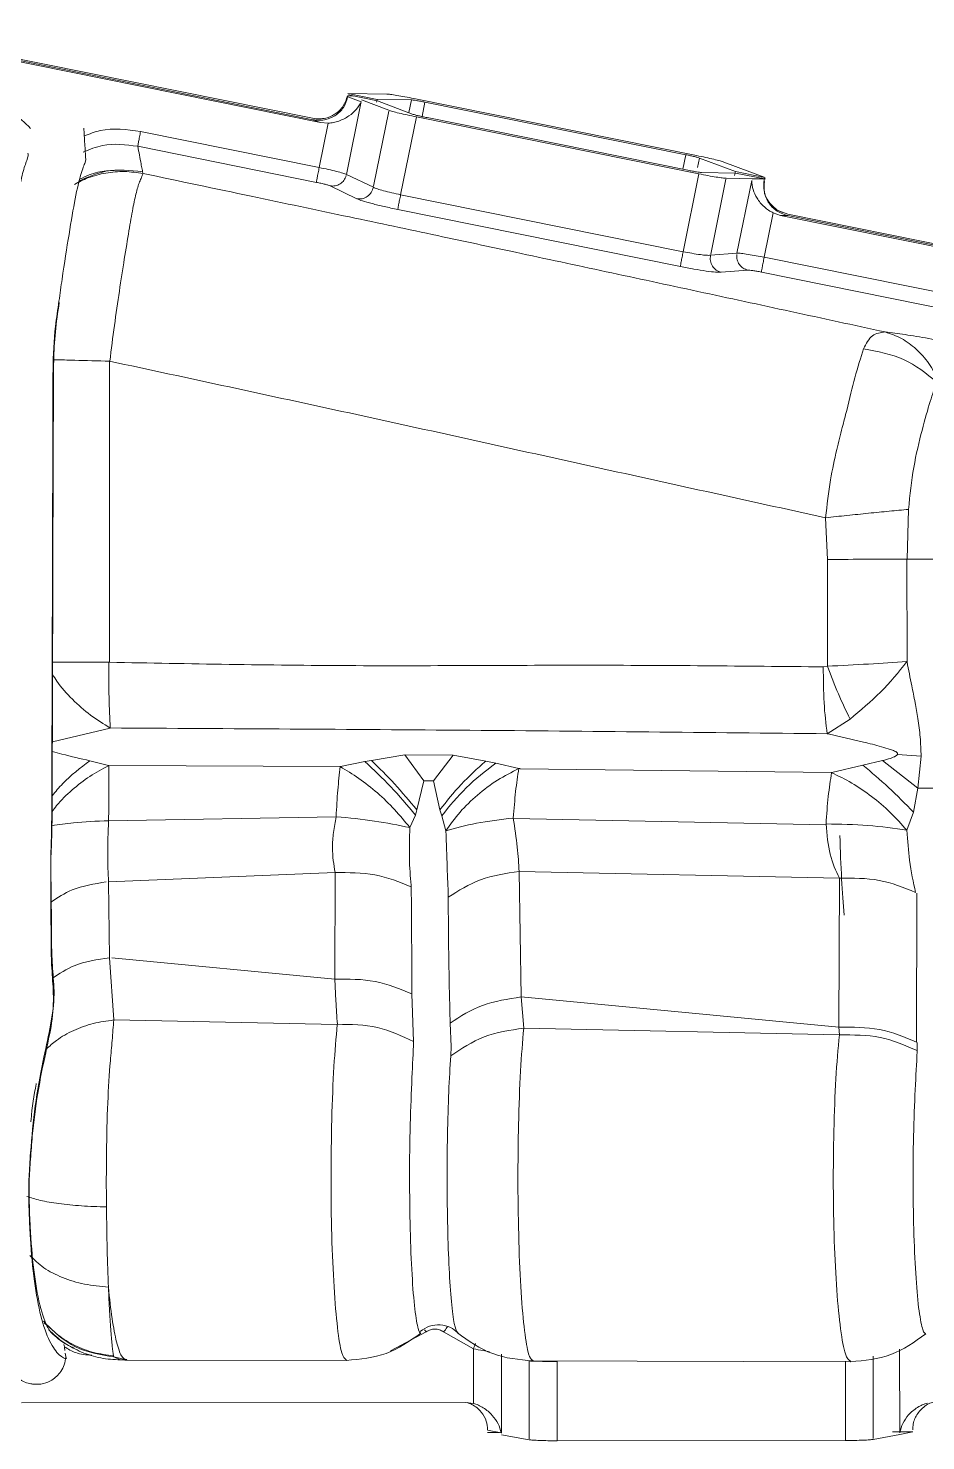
# Model space of a CAD drawing. Header units: millimetres. Extents: x -16985 to -606, y 2122 to 9380.
# Drawn here: x -8208.1 to -8145.9, y 5920 to 6018 of the extents above; entities that cross this region are included whole.
import ezdxf

# ---------------------------------------------------------------- set-up
doc = ezdxf.new("R2010")
doc.units = ezdxf.units.MM
doc.linetypes.add('K5LT32768', pattern=[0])
doc.linetypes.add('K5LT_THIN', pattern=[0])

msp = doc.modelspace()

# ---------------------------------------------------------------- linework, layer by layer
at = {"color": 7, "linetype": 'K5LT_THIN', "lineweight": 18}
for p, q in [((-8188.418, 6011.794), (-8219.383, 6018.04)), ((-8188.405, 6011.696), (-8219.307, 6017.929)), ((-8219.213, 6017.815), (-8187.867, 6011.493)), ((-8185.03, 6012.951), (-8186.053, 6007.901)), ((-8183.928, 6013.106), (-8185.975, 6013.519)), ((-8185.044, 6012.923), (-8185.973, 6013.275)), ((-8183.263, 6013.473), (-8185.957, 6013.515)), ((-8183.915, 6013.008), (-8185.944, 6013.418)), ((-8185.007, 6013.063), (-8183.115, 6012.346)), ((-8183.966, 6012.917), (-8183.928, 6013.106)), ((-8183.915, 6013.008), (-8181.424, 6012.065)), ((-8181.556, 6013.068), (-8183.894, 6013.105)), ((-8161.776, 6009.209), (-8181.379, 6013.163)), ((-8162.515, 6009.263), (-8180.614, 6012.914)), ((-8184.178, 6007.094), (-8183.126, 6012.29)), ((-8181.212, 6011.891), (-8182.305, 6006.492)), ((-8181.212, 6011.891), (-8161.609, 6007.937)), ((-8162.374, 6008.187), (-8180.472, 6011.838)), ((-8204.253, 6010.736), (-8204.274, 6011.101)), ((-8200.347, 6010.874), (-8187.952, 6008.374)), ((-8187.867, 6011.493), (-8188.405, 6011.696)), ((-8187.952, 6008.374), (-8187.328, 6011.453)), ((-8187.867, 6011.493), (-8187.328, 6011.454)), ((-8188.144, 6007.348), (-8200.539, 6009.848)), ((-8161.564, 6009.036), (-8159.073, 6008.092)), ((-8200.207, 6008.061), (-8200.209, 6008.078)), ((-8200.169, 6007.963), (-8200.207, 6008.061)), ((-8184.197, 6007.004), (-8186.053, 6007.901)), ((-8162.702, 6002.538), (-8161.609, 6007.937)), ((-8159.094, 6007.995), (-8161.432, 6008.032)), ((-8157.076, 6007.696), (-8159.873, 6008.755)), ((-8159.073, 6008.092), (-8159.128, 6007.82)), ((-8157.061, 6007.687), (-8159.073, 6008.092)), ((-8157.03, 6007.585), (-8159.06, 6007.995)), ((-8185.34, 6006.204), (-8187.196, 6007.102)), ((-8159.736, 6007.572), (-8160.788, 6002.376)), ((-8159.725, 6007.628), (-8157.923, 6007.599)), ((-8157.945, 6007.487), (-8158.968, 6002.437)), ((-8157.915, 6007.598), (-8156.989, 6007.583)), ((-8157.044, 6007.683), (-8157.077, 6007.512)), ((-8182.305, 6006.492), (-8162.702, 6002.538)), ((-8162.894, 6001.512), (-8182.497, 6005.466)), ((-8157.08, 6002.147), (-8156.457, 6005.226)), ((-8155.945, 6005.054), (-8156.456, 6005.226)), ((-8155.445, 6005.143), (-8155.983, 6005.347)), ((-8155.945, 6005.054), (-8111.652, 5996.119)), ((-8155.945, 6005.054), (-8155.432, 6005.046)), ((-8111.678, 5996.315), (-8155.445, 6005.143)), ((-8111.665, 5996.217), (-8155.432, 6005.045)), ((-8160.806, 6002.286), (-8158.968, 6002.437)), ((-8157.08, 6002.147), (-8112.323, 5993.119)), ((-8158.218, 6001.256), (-8160.057, 6001.105)), ((-8112.515, 5992.093), (-8157.272, 6001.121)), ((-8202.509, 5974.046), (-8202.509, 5994.945)), ((-8147.071, 5984.658), (-8147.171, 5981.195)), ((-8152.82, 5984.074), (-8152.69, 5981.189)), ((-8152.689, 5981.189), (-8152.692, 5973.775)), ((-8147.172, 5981.195), (-8147.171, 5974.089)), ((-8152.692, 5973.775), (-8152.978, 5973.729)), ((-8151.122, 5970.109), (-8152.709, 5969.088)), ((-8152.709, 5969.088), (-8152.551, 5969.053)), ((-8182.016, 5967.629), (-8184.331, 5967.24)), ((-8182.016, 5967.629), (-8178.667, 5967.609)), ((-8180.694, 5965.812), (-8182.016, 5967.629)), ((-8178.667, 5967.609), (-8180.012, 5965.812)), ((-8176.4, 5967.194), (-8178.666, 5967.61)), ((-8146.192, 5967.534), (-8147.838, 5967.656)), ((-8202.561, 5966.889), (-8203.866, 5967.218)), ((-8202.552, 5966.889), (-8186.476, 5966.811)), ((-8186.476, 5966.811), (-8184.785, 5967.156)), ((-8184.331, 5967.239), (-8184.785, 5967.156)), ((-8176.401, 5967.193), (-8175.708, 5967.05)), ((-8175.708, 5967.05), (-8174.102, 5966.677)), ((-8174.102, 5966.677), (-8174.005, 5966.676)), ((-8174.008, 5966.655), (-8152.4, 5966.39)), ((-8152.392, 5966.39), (-8150.232, 5966.908)), ((-8150.231, 5966.908), (-8148.87, 5967.225)), ((-8148.87, 5967.225), (-8146.414, 5965.309)), ((-8146.192, 5967.534), (-8146.415, 5965.309)), ((-8180.694, 5965.813), (-8181.179, 5963.809)), ((-8180.012, 5965.813), (-8180.694, 5965.812)), ((-8179.572, 5963.809), (-8180.012, 5965.812)), ((-8146.712, 5963.642), (-8146.415, 5965.309)), ((-8145.182, 5965.309), (-8146.415, 5965.309)), ((-8181.278, 5963.449), (-8181.177, 5963.807)), ((-8179.574, 5963.808), (-8179.447, 5963.396)), ((-8186.777, 5963.332), (-8202.565, 5963.052)), ((-8181.66, 5962.577), (-8181.278, 5963.449)), ((-8179.447, 5963.396), (-8179.166, 5962.349)), ((-8152.784, 5962.776), (-8174.478, 5963.2)), ((-8147.174, 5962.389), (-8146.712, 5963.643)), ((-8186.848, 5959.451), (-8202.57, 5958.821)), ((-8202.569, 5958.821), (-8202.495, 5953.546)), ((-8186.848, 5959.451), (-8186.869, 5952.058)), ((-8173.937, 5950.826), (-8174.086, 5959.535)), ((-8151.862, 5959.064), (-8174.086, 5959.535)), ((-8151.862, 5959.064), (-8151.892, 5948.725)), ((-8181.576, 5958.579), (-8181.569, 5958.469)), ((-8178.997, 5957.745), (-8178.998, 5957.852)), ((-8146.488, 5958.031), (-8146.518, 5947.693)), ((-8202.495, 5953.546), (-8202.208, 5949.241)), ((-8186.869, 5952.058), (-8202.344, 5953.532)), ((-8186.869, 5952.057), (-8186.789, 5950.568)), ((-8181.405, 5947.738), (-8181.518, 5951.039)), ((-8173.766, 5948.66), (-8173.937, 5950.826)), ((-8151.892, 5948.725), (-8173.937, 5950.826)), ((-8186.696, 5948.919), (-8202.206, 5949.241)), ((-8178.869, 5949.019), (-8178.799, 5947.392)), ((-8151.864, 5948.196), (-8173.766, 5948.66)), ((-8151.892, 5948.725), (-8151.864, 5948.196)), ((-8178.799, 5947.392), (-8178.823, 5946.742)), ((-8146.469, 5947.526), (-8146.47, 5947.67)), ((-8146.464, 5947.103), (-8146.469, 5947.526)), ((-8206.722, 5927.722), (-8206.577, 5927.598)), ((-8177.256, 5926.418), (-8179.318, 5927.584)), ((-8205.539, 5925.873), (-8205.589, 5926.102)), ((-8205.536, 5925.864), (-8205.537, 5925.867)), ((-8201.753, 5925.641), (-8202.21, 5925.851)), ((-8201.795, 5925.639), (-8201.405, 5925.636)), ((-8201.738, 5925.64), (-8201.297, 5925.64)), ((-8201.431, 5925.636), (-8186.083, 5925.602)), ((-8201.404, 5925.664), (-8201.296, 5925.639)), ((-8201.332, 5925.666), (-8201.296, 5925.639)), ((-8186.082, 5925.645), (-8186.058, 5925.606)), ((-8177.256, 5926.418), (-8177.254, 5922.623)), ((-8175.311, 5920.561), (-8175.314, 5926.041)), ((-8173.381, 5920.162), (-8173.384, 5925.574)), ((-8173.297, 5925.572), (-8151.099, 5925.515)), ((-8173.119, 5925.575), (-8173.142, 5925.612)), ((-8171.443, 5925.542), (-8171.439, 5920.034)), ((-8151.44, 5920.052), (-8151.443, 5925.56)), ((-8151.098, 5925.558), (-8151.07, 5925.518)), ((-8149.521, 5925.905), (-8149.518, 5920.183)), ((-8208.607, 5922.663), (-8177.79, 5922.691)), ((-8177.79, 5922.69), (-8177.256, 5922.624)), ((-8176.267, 5920.762), (-8175.319, 5920.594)), ((-8176.267, 5920.617), (-8175.453, 5920.617)), ((-8148.182, 5920.642), (-8146.767, 5920.643)), ((-8146.767, 5920.643), (-8147.671, 5920.473)), ((-8175.311, 5920.447), (-8173.381, 5920.105)), ((-8171.439, 5920.034), (-8151.44, 5920.052)), ((-8149.518, 5920.126), (-8147.678, 5920.472))]:
    msp.add_line(p, q, dxfattribs=at)
at = {"color": 8, "linetype": 'K5LT32768', "lineweight": 15, "true_color": 0x808080}
for p, q in [((-8185.992, 6013.343), (-8185.539, 6013.336)), ((-8181.735, 6012.183), (-8181.556, 6013.068)), ((-8180.614, 6012.914), (-8180.817, 6011.91)), ((-8204.269, 6010.873), (-8204.249, 6010.553)), ((-8162.719, 6008.257), (-8162.515, 6009.263)), ((-8161.564, 6009.036), (-8161.698, 6008.376)), ((-8202.467, 5969.481), (-8206.467, 5968.527)), ((-8180.524, 5927.583), (-8183.006, 5926.271)), ((-8180.638, 5927.73), (-8180.524, 5927.583)), ((-8202.21, 5925.851), (-8201.404, 5925.664)), ((-8173.126, 5925.586), (-8173.119, 5925.575)), ((-8147.681, 5926.379), (-8147.678, 5920.586))]:
    msp.add_line(p, q, dxfattribs=at)
for points, knots in [([(-8211.919, 6013.209), (-8210.968, 6012.95), (-8209.476, 6012.545), (-8208.381, 6011.481), (-8207.984, 6011.095)], [0, 0, 0, 0, 0.637505, 1, 1, 1, 1]), ([(-8204.25, 6010.564), (-8203.883, 6010.709), (-8202.642, 6011.202), (-8201.295, 6011.01), (-8200.347, 6010.874)], [0, 0, 0, 0, 0.295396, 1, 1, 1, 1]), ([(-8204.323, 6009.451), (-8203.881, 6009.633), (-8202.675, 6010.127), (-8201.367, 6009.956), (-8200.539, 6009.848)], [0, 0, 0, 0, 0.36649, 1, 1, 1, 1]), ([(-8200.169, 6007.963), (-8200.597, 6008.024), (-8201.454, 6008.147), (-8202.754, 6008.025), (-8203.937, 6007.728), (-8204.627, 6007.368), (-8204.932, 6007.208)], [0, 0, 0, 0, 0.263124, 0.527251, 0.790874, 1, 1, 1, 1]), ([(-8206.006, 5999.101), (-8206.095, 5998.523), (-8206.331, 5996.991), (-8206.447, 5994.25), (-8206.42, 5991.031), (-8206.44, 5987.678), (-8206.448, 5984.331), (-8206.47, 5977.639), (-8206.481, 5971.315), (-8206.509, 5965.387), (-8206.5, 5963.203), (-8206.552, 5961.31), (-8206.596, 5959.782), (-8206.543, 5958.531), (-8206.541, 5957.452), (-8206.532, 5956.081), (-8206.533, 5954.524), (-8206.466, 5952.737), (-8206.273, 5950.95), (-8206.532, 5949.013), (-8207.077, 5946.597), (-8207.628, 5943.732), (-8207.917, 5940.961), (-8208.067, 5938.812), (-8208.128, 5937.231), (-8208.072, 5935.656), (-8207.971, 5933.526), (-8207.739, 5931.03), (-8207.286, 5928.565), (-8206.654, 5926.8), (-8205.927, 5925.839), (-8205.433, 5925.689), (-8205.532, 5925.789), (-8205.523, 5925.823), (-8205.532, 5925.851), (-8205.536, 5925.864)], [0, 0, 0, 0, 0.018301, 0.04844, 0.08234, 0.116286, 0.150119, 0.183948, 0.319392, 0.341964, 0.363994, 0.38545, 0.400128, 0.415193, 0.432659, 0.449614, 0.476266, 0.502221, 0.530639, 0.563569, 0.593083, 0.627203, 0.660479, 0.677715, 0.692451, 0.708853, 0.725913, 0.759803, 0.79351, 0.827631, 0.863377, 0.902841, 0.938526, 0.972497, 1, 1, 1, 1]), ([(-8206.321, 5995.04), (-8205.866, 5995.028), (-8204.766, 5994.998), (-8203.326, 5994.961), (-8202.481, 5994.939)], [0, 0, 0, 0, 0.413143, 1, 1, 1, 1]), ([(-8206.451, 5974.057), (-8205.974, 5974.056), (-8204.853, 5974.053), (-8203.383, 5974.049), (-8202.538, 5974.046)], [0, 0, 0, 0, 0.424433, 1, 1, 1, 1]), ([(-8206.453, 5973.216), (-8206.356, 5973.055), (-8205.992, 5972.449), (-8205.094, 5971.464), (-8203.838, 5970.333), (-8202.908, 5969.769), (-8202.444, 5969.487)], [0, 0, 0, 0, 0.108231, 0.405488, 0.702744, 1, 1, 1, 1]), ([(-8206.469, 5967.867), (-8206.248, 5967.804), (-8205.382, 5967.557), (-8204.513, 5967.363), (-8203.866, 5967.218)], [0, 0, 0, 0, 0.254623, 1, 1, 1, 1]), ([(-8202.552, 5966.885), (-8202.996, 5966.647), (-8203.885, 5966.17), (-8205.11, 5965.206), (-8206, 5964.355), (-8206.388, 5963.817), (-8206.492, 5963.672)], [0, 0, 0, 0, 0.295686, 0.593026, 0.890365, 1, 1, 1, 1]), ([(-8206.48, 5964.786), (-8206.243, 5965.074), (-8205.499, 5965.977), (-8204.528, 5966.715), (-8203.866, 5967.218)], [0, 0, 0, 0, 0.318748, 1, 1, 1, 1]), ([(-8202.565, 5963.052), (-8203.413, 5963.019), (-8204.896, 5962.961), (-8206.021, 5962.783), (-8206.503, 5962.707)], [0, 0, 0, 0, 0.571301, 1, 1, 1, 1]), ([(-8202.722, 5958.807), (-8203.55, 5958.675), (-8205.002, 5958.445), (-8206.098, 5957.711), (-8206.568, 5957.396)], [0, 0, 0, 0, 0.570458, 1, 1, 1, 1]), ([(-8202.494, 5953.546), (-8203.35, 5953.421), (-8204.848, 5953.202), (-8205.978, 5952.449), (-8206.463, 5952.127)], [0, 0, 0, 0, 0.571597, 1, 1, 1, 1]), ([(-8202.207, 5949.229), (-8202.688, 5949.163), (-8203.65, 5949.032), (-8204.998, 5948.531), (-8206.105, 5947.926), (-8206.655, 5947.418), (-8206.877, 5947.212)], [0, 0, 0, 0, 0.271545, 0.543159, 0.814785, 1, 1, 1, 1]), ([(-8186.696, 5948.918), (-8186.78, 5947.996), (-8186.95, 5946.149), (-8187.095, 5942.37), (-8187.148, 5938.289), (-8187.099, 5934.217), (-8186.937, 5930.572), (-8186.692, 5927.743), (-8186.405, 5925.917), (-8186.187, 5925.733), (-8186.082, 5925.645)], [0, 0, 0, 0, 0.125835, 0.251761, 0.378068, 0.504376, 0.630688, 0.757003, 0.883318, 1, 1, 1, 1]), ([(-8173.142, 5925.612), (-8173.237, 5925.69), (-8173.435, 5925.854), (-8173.716, 5927.532), (-8173.954, 5930.219), (-8174.116, 5933.783), (-8174.181, 5937.854), (-8174.139, 5941.986), (-8174.003, 5945.82), (-8173.845, 5947.719), (-8173.766, 5948.66)], [0, 0, 0, 0, 0.111608, 0.234759, 0.360282, 0.487922, 0.616701, 0.745598, 0.873907, 1, 1, 1, 1]), ([(-8151.864, 5948.196), (-8151.951, 5947.225), (-8152.124, 5945.3), (-8152.261, 5941.581), (-8152.301, 5937.677), (-8152.236, 5933.82), (-8152.055, 5930.357), (-8151.785, 5927.635), (-8151.463, 5925.834), (-8151.218, 5925.649), (-8151.098, 5925.558)], [0, 0, 0, 0, 0.126749, 0.251263, 0.374468, 0.498796, 0.624429, 0.750195, 0.878307, 1, 1, 1, 1]), ([(-8202.576, 5930.686), (-8202.496, 5929.925), (-8202.334, 5928.403), (-8202.018, 5926.809), (-8201.679, 5925.799), (-8201.444, 5925.709), (-8201.332, 5925.666)], [0, 0, 0, 0, 0.256279, 0.51246, 0.768636, 1, 1, 1, 1]), ([(-8204.441, 5926.18), (-8204.86, 5926.381), (-8205.697, 5926.782), (-8206.381, 5927.409), (-8206.722, 5927.722)], [0, 0, 0, 0, 0.501066, 1, 1, 1, 1]), ([(-8179.318, 5927.584), (-8179.238, 5927.69), (-8179.139, 5927.82), (-8179.059, 5927.919), (-8179.044, 5927.938)], [0, 0, 0, 0, 0.811878, 1, 1, 1, 1]), ([(-8203.724, 5925.962), (-8204.109, 5925.992), (-8204.793, 5926.046), (-8205.378, 5926.399), (-8205.634, 5926.553)], [0, 0, 0, 0, 0.562474, 1, 1, 1, 1]), ([(-8177.107, 5926.782), (-8177.11, 5926.775), (-8177.153, 5926.673), (-8177.206, 5926.541), (-8177.256, 5926.418)], [0, 0, 0, 0, 0.070689, 1, 1, 1, 1]), ([(-8176.13, 5926.203), (-8176.278, 5926.23), (-8176.621, 5926.294), (-8177.026, 5926.373), (-8177.256, 5926.418)], [0, 0, 0, 0, 0.430621, 1, 1, 1, 1])]:
    msp.add_open_spline(points, degree=3, knots=knots, dxfattribs=at)
at = {"color": 7, "linetype": 'K5LT_THIN', "lineweight": 18}
for points, knots in [([(-8185.992, 6013.343), (-8186.069, 6013.102), (-8186.189, 6012.73), (-8186.538, 6012.322), (-8186.935, 6012.006), (-8187.417, 6011.808), (-8187.948, 6011.732), (-8188.255, 6011.772), (-8188.418, 6011.794)], [0, 0, 0, 0, 0.235114, 0.363699, 0.499612, 0.710307, 0.845362, 1, 1, 1, 1]), ([(-8185.98, 6013.245), (-8186.057, 6013.003), (-8186.177, 6012.629), (-8186.528, 6012.221), (-8186.923, 6011.908), (-8187.403, 6011.711), (-8187.934, 6011.634), (-8188.241, 6011.675), (-8188.405, 6011.697)], [0, 0, 0, 0, 0.236762, 0.364939, 0.499636, 0.709469, 0.84473, 1, 1, 1, 1]), ([(-8187.328, 6011.454), (-8187.207, 6011.465), (-8186.955, 6011.489), (-8186.44, 6011.636), (-8185.872, 6011.937), (-8185.352, 6012.383), (-8185.146, 6012.744), (-8185.044, 6012.923)], [0, 0, 0, 0, 0.111248, 0.230858, 0.499954, 0.750996, 1, 1, 1, 1]), ([(-8200.539, 6009.848), (-8200.536, 6009.872), (-8200.53, 6009.921), (-8200.487, 6010.162), (-8200.423, 6010.494), (-8200.372, 6010.748), (-8200.347, 6010.874)], [0, 0, 0, 0, 0.250216, 0.5, 0.749784, 1, 1, 1, 1]), ([(-8204.249, 6010.553), (-8204.247, 6010.514), (-8204.223, 6010.107), (-8204.188, 6009.623), (-8204.164, 6009.034), (-8204.129, 6008.855), (-8204.314, 6008.446), (-8204.549, 6007.753), (-8204.884, 6006.332), (-8205.298, 6003.811), (-8205.707, 6001.29), (-8205.936, 5999.618), (-8206.006, 5999.101)], [0, 0, 0, 0, 0.038238, 0.396492, 0.486162, 0.58146, 0.630186, 0.676753, 0.768819, 0.862566, 0.957502, 1, 1, 1, 1]), ([(-8200.539, 6009.848), (-8200.463, 6009.442), (-8200.364, 6008.916), (-8200.253, 6008.326), (-8200.216, 6008.141), (-8200.204, 6008.077)], [0, 0, 0, 0, 0.688147, 0.89111, 1, 1, 1, 1]), ([(-8208.167, 6009.378), (-8208.155, 6009.332), (-8208.131, 6009.243), (-8208.168, 6009.047), (-8208.486, 6008.223), (-8208.783, 6006.894), (-8209.077, 6005.207), (-8209.372, 6003.329), (-8209.676, 6001.39), (-8210.035, 5998.994), (-8210.404, 5996.1), (-8210.368, 5992.708), (-8210.392, 5989.248), (-8210.402, 5984.296), (-8210.426, 5977.736), (-8210.443, 5971.472), (-8210.46, 5966.885), (-8210.461, 5964.221), (-8210.49, 5961.821), (-8210.568, 5959.908), (-8210.495, 5958.509), (-8210.5, 5957.213), (-8210.487, 5955.406), (-8210.473, 5953.177), (-8210.163, 5950.807), (-8210.784, 5948.078), (-8211.465, 5944.801), (-8211.872, 5941.211), (-8212.12, 5937.73), (-8211.976, 5934.483), (-8211.764, 5931.67), (-8211.424, 5929.393), (-8210.966, 5927.527), (-8210.362, 5925.978), (-8209.593, 5924.859), (-8208.887, 5924.454), (-8208.846, 5924.371), (-8208.341, 5924.045), (-8207.776, 5923.955), (-8207.528, 5923.939), (-8207.01, 5923.999), (-8206.422, 5924.242), (-8205.918, 5924.719), (-8205.613, 5925.308), (-8205.563, 5925.674), (-8205.537, 5925.865)], [0, 0, 0, 0, 0.026187, 0.051009, 0.074581, 0.09683, 0.117641, 0.136973, 0.154786, 0.171004, 0.198796, 0.225671, 0.253792, 0.283319, 0.346592, 0.41399, 0.436339, 0.458565, 0.479152, 0.494621, 0.510006, 0.526255, 0.54255, 0.574773, 0.606765, 0.63861, 0.669622, 0.699373, 0.727548, 0.754433, 0.77948, 0.802316, 0.823006, 0.845792, 0.873383, 0.905521, 0.93706, 0.962306, 0.967726, 0.973018, 0.977086, 0.98289, 0.990496, 0.995019, 1, 1, 1, 1]), ([(-8162.515, 6009.263), (-8162.407, 6009.241), (-8162.193, 6009.197), (-8161.908, 6009.131), (-8161.678, 6009.074), (-8161.602, 6009.049), (-8161.564, 6009.036)], [0, 0, 0, 0, 0.252429, 0.500081, 0.749118, 1, 1, 1, 1]), ([(-8204.65, 6007.426), (-8204.025, 6007.709), (-8202.615, 6008.349), (-8201.069, 6008.175), (-8200.209, 6008.078)], [0, 0, 0, 0, 0.443333, 1, 1, 1, 1]), ([(-8204.568, 6007.566), (-8204.354, 6007.671), (-8203.757, 6007.963), (-8202.916, 6008.151), (-8202.353, 6008.162), (-8202.176, 6008.166)], [0, 0, 0, 0, 0.277699, 0.77306, 1, 1, 1, 1]), ([(-8200.169, 6007.963), (-8200.192, 6007.909), (-8200.234, 6007.81), (-8200.415, 6007.405), (-8200.639, 6006.721), (-8200.889, 6005.545), (-8201.155, 6003.995), (-8201.469, 6002.055), (-8201.816, 5999.829), (-8202.167, 5997.425), (-8202.376, 5995.769), (-8202.481, 5994.939)], [0, 0, 0, 0, 0.081359, 0.148387, 0.261574, 0.372367, 0.492716, 0.619341, 0.747032, 0.873315, 1, 1, 1, 1]), ([(-8200.168, 6007.963), (-8197.666, 6007.437), (-8192.89, 6006.433), (-8186.08, 6004.995), (-8179.966, 6003.699), (-8174.031, 6002.433), (-8168.013, 6001.142), (-8161.645, 5999.772), (-8155.19, 5998.378), (-8150.862, 5997.44), (-8148.682, 5996.968)], [0, 0, 0, 0, 0.144926, 0.276554, 0.394901, 0.49999, 0.622102, 0.746133, 0.872096, 1, 1, 1, 1]), ([(-8187.952, 6008.374), (-8187.977, 6008.247), (-8188.028, 6007.994), (-8188.092, 6007.662), (-8188.135, 6007.421), (-8188.141, 6007.372), (-8188.144, 6007.348)], [0, 0, 0, 0, 0.250216, 0.5, 0.749784, 1, 1, 1, 1]), ([(-8186.054, 6007.901), (-8186.129, 6007.929), (-8186.28, 6007.984), (-8186.739, 6008.106), (-8187.309, 6008.241), (-8187.738, 6008.33), (-8187.952, 6008.374)], [0, 0, 0, 0, 0.25014, 0.499986, 0.749838, 1, 1, 1, 1]), ([(-8187.196, 6007.102), (-8187.077, 6007.094), (-8186.84, 6007.079), (-8186.499, 6007.221), (-8186.22, 6007.471), (-8186.124, 6007.698), (-8186.076, 6007.812)], [0, 0, 0, 0, 0.250216, 0.500106, 0.749697, 1, 1, 1, 1]), ([(-8188.144, 6007.348), (-8188.037, 6007.325), (-8187.823, 6007.281), (-8187.537, 6007.211), (-8187.308, 6007.147), (-8187.233, 6007.117), (-8187.196, 6007.102)], [0, 0, 0, 0, 0.24965, 0.499829, 0.749289, 1, 1, 1, 1]), ([(-8184.196, 6007.003), (-8184.238, 6006.879), (-8184.32, 6006.63), (-8184.602, 6006.348), (-8184.961, 6006.183), (-8185.213, 6006.197), (-8185.34, 6006.204)], [0, 0, 0, 0, 0.250226, 0.5, 0.749774, 1, 1, 1, 1]), ([(-8182.305, 6006.492), (-8182.512, 6006.535), (-8182.94, 6006.625), (-8183.501, 6006.766), (-8183.965, 6006.902), (-8184.116, 6006.968), (-8184.196, 6007.003)], [0, 0, 0, 0, 0.241564, 0.500007, 0.735882, 1, 1, 1, 1]), ([(-8157.944, 6007.457), (-8157.925, 6007.253), (-8157.887, 6006.843), (-8157.596, 6006.233), (-8157.199, 6005.738), (-8156.786, 6005.404), (-8156.564, 6005.284), (-8156.456, 6005.226)], [0, 0, 0, 0, 0.249004, 0.500052, 0.769143, 0.888752, 1, 1, 1, 1]), ([(-8155.777, 6005.251), (-8155.822, 6005.264), (-8156.005, 6005.319), (-8156.358, 6005.548), (-8156.729, 6005.912), (-8156.973, 6006.36), (-8157.136, 6006.873), (-8157.1, 6007.261), (-8157.077, 6007.512)], [0, 0, 0, 0, 0.050088, 0.201311, 0.438217, 0.592243, 0.737206, 1, 1, 1, 1]), ([(-8155.432, 6005.046), (-8155.592, 6005.089), (-8155.891, 6005.171), (-8156.35, 6005.447), (-8156.716, 6005.815), (-8156.958, 6006.257), (-8157.123, 6006.768), (-8157.088, 6007.159), (-8157.065, 6007.413)], [0, 0, 0, 0, 0.155246, 0.290498, 0.500353, 0.635077, 0.763264, 1, 1, 1, 1]), ([(-8185.34, 6006.204), (-8185.227, 6006.159), (-8185.001, 6006.067), (-8184.315, 6005.876), (-8183.459, 6005.667), (-8182.818, 6005.533), (-8182.497, 6005.466)], [0, 0, 0, 0, 0.250294, 0.500341, 0.750216, 1, 1, 1, 1]), ([(-8182.497, 6005.466), (-8182.494, 6005.49), (-8182.488, 6005.539), (-8182.445, 6005.78), (-8182.381, 6006.112), (-8182.33, 6006.365), (-8182.305, 6006.492)], [0, 0, 0, 0, 0.250216, 0.5, 0.749784, 1, 1, 1, 1]), ([(-8162.702, 6002.538), (-8162.728, 6002.411), (-8162.778, 6002.158), (-8162.842, 6001.826), (-8162.886, 6001.585), (-8162.891, 6001.536), (-8162.894, 6001.512)], [0, 0, 0, 0, 0.250216, 0.5, 0.749784, 1, 1, 1, 1]), ([(-8160.807, 6002.286), (-8160.887, 6002.283), (-8161.04, 6002.278), (-8161.505, 6002.33), (-8162.067, 6002.415), (-8162.495, 6002.498), (-8162.702, 6002.538)], [0, 0, 0, 0, 0.264126, 0.499996, 0.758446, 1, 1, 1, 1]), ([(-8160.057, 6001.105), (-8160.177, 6001.147), (-8160.417, 6001.232), (-8160.686, 6001.523), (-8160.837, 6001.894), (-8160.817, 6002.155), (-8160.807, 6002.286)], [0, 0, 0, 0, 0.250226, 0.5, 0.749774, 1, 1, 1, 1]), ([(-8158.981, 6002.347), (-8158.981, 6002.223), (-8158.98, 6001.977), (-8158.819, 6001.638), (-8158.558, 6001.374), (-8158.331, 6001.296), (-8158.218, 6001.256)], [0, 0, 0, 0, 0.250303, 0.499894, 0.749784, 1, 1, 1, 1]), ([(-8158.968, 6002.437), (-8158.881, 6002.434), (-8158.715, 6002.427), (-8158.217, 6002.356), (-8157.659, 6002.261), (-8157.267, 6002.184), (-8157.08, 6002.147)], [0, 0, 0, 0, 0.281239, 0.541682, 0.781284, 1, 1, 1, 1]), ([(-8157.272, 6001.121), (-8157.269, 6001.145), (-8157.263, 6001.194), (-8157.22, 6001.435), (-8157.156, 6001.767), (-8157.105, 6002.02), (-8157.08, 6002.147)], [0, 0, 0, 0, 0.250216, 0.5, 0.749784, 1, 1, 1, 1]), ([(-8162.894, 6001.512), (-8162.573, 6001.449), (-8161.932, 6001.324), (-8161.077, 6001.188), (-8160.393, 6001.104), (-8160.169, 6001.104), (-8160.057, 6001.105)], [0, 0, 0, 0, 0.249784, 0.499659, 0.749706, 1, 1, 1, 1]), ([(-8158.218, 6001.256), (-8158.18, 6001.256), (-8158.105, 6001.256), (-8157.879, 6001.229), (-8157.593, 6001.183), (-8157.379, 6001.141), (-8157.272, 6001.121)], [0, 0, 0, 0, 0.249819, 0.499971, 0.750289, 1, 1, 1, 1]), ([(-8206.494, 5927.494), (-8206.59, 5927.599), (-8206.858, 5927.892), (-8207.368, 5929.365), (-8207.785, 5931.802), (-8207.989, 5934.345), (-8208.074, 5936.461), (-8208.094, 5938.033), (-8207.986, 5939.576), (-8207.828, 5941.663), (-8207.496, 5944.265), (-8206.946, 5946.9), (-8206.44, 5949.167), (-8206.357, 5950.97), (-8206.523, 5952.807), (-8206.558, 5954.567), (-8206.562, 5956.355), (-8206.567, 5957.995), (-8206.599, 5959.92), (-8206.484, 5962.27), (-8206.479, 5964.93), (-8206.469, 5967.869), (-8206.461, 5970.755), (-8206.446, 5975.517), (-8206.432, 5980.452), (-8206.417, 5985.594), (-8206.406, 5989.183), (-8206.39, 5992.973), (-8206.383, 5996.342), (-8206.088, 5998.338), (-8205.986, 5999.021)], [0, 0, 0, 0, 0.022286, 0.062507, 0.103157, 0.143775, 0.164196, 0.182184, 0.201269, 0.220611, 0.257968, 0.297569, 0.331414, 0.370467, 0.403113, 0.435196, 0.465639, 0.497471, 0.527536, 0.55066, 0.587323, 0.622824, 0.65771, 0.691986, 0.795705, 0.836791, 0.878644, 0.925906, 0.974649, 1, 1, 1, 1]), ([(-8148.682, 5996.968), (-8149.001, 5996.928), (-8149.657, 5996.846), (-8150.004, 5996.154), (-8150.182, 5995.798)], [0, 0, 0, 0, 0.486958, 1, 1, 1, 1]), ([(-8148.682, 5996.968), (-8148.245, 5996.912), (-8147.372, 5996.802), (-8145.687, 5996.523), (-8143.87, 5996.184), (-8142.018, 5995.799), (-8140.266, 5995.399), (-8138.746, 5995.012), (-8137.524, 5994.659), (-8137.071, 5994.48), (-8136.845, 5994.391)], [0, 0, 0, 0, 0.12497, 0.249988, 0.374975, 0.499983, 0.625002, 0.749961, 0.875021, 1, 1, 1, 1]), ([(-8148.682, 5996.968), (-8148.3, 5996.835), (-8147.537, 5996.571), (-8146.516, 5995.809), (-8145.621, 5994.825), (-8145.179, 5993.991), (-8144.957, 5993.574)], [0, 0, 0, 0, 0.250292, 0.500008, 0.749891, 1, 1, 1, 1]), ([(-8150.183, 5995.798), (-8150.382, 5995.179), (-8150.749, 5994.044), (-8151.235, 5991.979), (-8151.681, 5990.26), (-8152.083, 5988.667), (-8152.537, 5986.581), (-8152.72, 5984.962), (-8152.82, 5984.075)], [0, 0, 0, 0, 0.247417, 0.453912, 0.55094, 0.667515, 0.817813, 1, 1, 1, 1]), ([(-8150.182, 5995.798), (-8149.219, 5995.62), (-8147.292, 5995.264), (-8145.837, 5994.084), (-8145.11, 5993.493)], [0, 0, 0, 0, 0.499989, 1, 1, 1, 1]), ([(-8202.509, 5994.945), (-8196.952, 5993.749), (-8185.839, 5991.356), (-8169.294, 5987.698), (-8158.312, 5985.282), (-8152.82, 5984.074)], [0, 0, 0, 0, 0.333334, 0.666667, 1, 1, 1, 1]), ([(-8145.11, 5993.493), (-8145.251, 5993.087), (-8145.535, 5992.274), (-8146.117, 5990.235), (-8146.754, 5987.634), (-8146.965, 5985.65), (-8147.071, 5984.658)], [0, 0, 0, 0, 0.250008, 0.500006, 0.749971, 1, 1, 1, 1]), ([(-8152.82, 5984.075), (-8152.326, 5984.128), (-8151.334, 5984.235), (-8149.834, 5984.39), (-8148.38, 5984.535), (-8147.507, 5984.617), (-8147.071, 5984.658)], [0, 0, 0, 0, 0.249485, 0.500007, 0.750523, 1, 1, 1, 1]), ([(-8152.689, 5981.189), (-8151.727, 5981.19), (-8149.803, 5981.192), (-8148.048, 5981.194), (-8147.171, 5981.195)], [0, 0, 0, 0, 0.500129, 1, 1, 1, 1]), ([(-8202.444, 5969.487), (-8202.48, 5970.169), (-8202.553, 5971.537), (-8202.543, 5973.208), (-8202.538, 5974.046)], [0, 0, 0, 0, 0.498274, 1, 1, 1, 1]), ([(-8152.978, 5973.729), (-8158.452, 5973.785), (-8169.4, 5973.896), (-8185.901, 5973.738), (-8196.973, 5973.943), (-8202.509, 5974.046)], [0, 0, 0, 0, 0.333333, 0.666666, 1, 1, 1, 1]), ([(-8152.978, 5973.729), (-8152.974, 5972.875), (-8152.965, 5971.167), (-8152.795, 5969.782), (-8152.709, 5969.088)], [0, 0, 0, 0, 0.49973, 1, 1, 1, 1]), ([(-8151.122, 5970.109), (-8151.395, 5970.678), (-8151.943, 5971.816), (-8152.442, 5973.122), (-8152.692, 5973.775)], [0, 0, 0, 0, 0.500003, 1, 1, 1, 1]), ([(-8152.691, 5973.775), (-8151.729, 5973.825), (-8149.805, 5973.923), (-8148.05, 5974.035), (-8147.173, 5974.091)], [0, 0, 0, 0, 0.499919, 1, 1, 1, 1]), ([(-8147.172, 5974.091), (-8147.762, 5973.366), (-8148.946, 5971.911), (-8150.395, 5970.711), (-8151.122, 5970.109)], [0, 0, 0, 0, 0.498418, 1, 1, 1, 1]), ([(-8147.171, 5974.089), (-8147.062, 5973.534), (-8146.876, 5972.588), (-8146.606, 5971.278), (-8146.401, 5970.086), (-8146.238, 5968.849), (-8146.207, 5967.972), (-8146.192, 5967.534)], [0, 0, 0, 0, 0.256294, 0.43753, 0.60413, 0.802396, 1, 1, 1, 1]), ([(-8152.709, 5969.089), (-8160.96, 5969.176), (-8177.462, 5969.351), (-8194.116, 5969.442), (-8202.444, 5969.488)], [0, 0, 0, 0, 0.499999, 1, 1, 1, 1]), ([(-8152.551, 5969.053), (-8151.763, 5968.874), (-8150.554, 5968.599), (-8149.147, 5968.258), (-8148.432, 5968.031), (-8148.08, 5967.912), (-8147.919, 5967.836), (-8147.862, 5967.778), (-8147.838, 5967.744), (-8147.828, 5967.709), (-8147.83, 5967.679), (-8147.836, 5967.664), (-8147.839, 5967.656)], [0, 0, 0, 0, 0.482792, 0.740352, 0.869111, 0.933538, 0.965628, 0.973962, 0.982227, 0.99048, 0.994932, 1, 1, 1, 1]), ([(-8147.838, 5967.656), (-8147.843, 5967.645), (-8147.863, 5967.6), (-8148.025, 5967.486), (-8148.367, 5967.361), (-8148.687, 5967.274), (-8148.87, 5967.225)], [0, 0, 0, 0, 0.032252, 0.126796, 0.500304, 1, 1, 1, 1]), ([(-8202.552, 5966.886), (-8202.546, 5966.308), (-8202.533, 5965.153), (-8202.554, 5963.752), (-8202.565, 5963.052)], [0, 0, 0, 0, 0.500003, 1, 1, 1, 1]), ([(-8186.49, 5966.807), (-8186.552, 5966.282), (-8186.676, 5965.231), (-8186.743, 5963.966), (-8186.777, 5963.333)], [0, 0, 0, 0, 0.499841, 1, 1, 1, 1]), ([(-8181.66, 5962.577), (-8182.005, 5962.999), (-8182.695, 5963.845), (-8183.907, 5965.002), (-8185.189, 5966.03), (-8186.056, 5966.549), (-8186.49, 5966.808)], [0, 0, 0, 0, 0.249978, 0.499987, 0.750048, 1, 1, 1, 1]), ([(-8184.785, 5967.156), (-8184.176, 5966.592), (-8182.959, 5965.464), (-8181.838, 5964.121), (-8181.278, 5963.449)], [0, 0, 0, 0, 0.5, 1, 1, 1, 1]), ([(-8184.331, 5967.24), (-8183.79, 5966.707), (-8182.709, 5965.642), (-8181.689, 5964.42), (-8181.179, 5963.809)], [0, 0, 0, 0, 0.499998, 1, 1, 1, 1]), ([(-8179.572, 5963.809), (-8179.102, 5964.412), (-8178.161, 5965.617), (-8176.987, 5966.668), (-8176.4, 5967.194)], [0, 0, 0, 0, 0.500002, 1, 1, 1, 1]), ([(-8179.447, 5963.396), (-8178.907, 5964.066), (-8177.827, 5965.407), (-8176.415, 5966.502), (-8175.708, 5967.05)], [0, 0, 0, 0, 0.499327, 1, 1, 1, 1]), ([(-8174.102, 5966.677), (-8174.603, 5966.421), (-8175.608, 5965.908), (-8176.996, 5964.86), (-8178.232, 5963.665), (-8178.855, 5962.787), (-8179.166, 5962.348)], [0, 0, 0, 0, 0.249334, 0.5, 0.750666, 1, 1, 1, 1]), ([(-8174.484, 5963.238), (-8174.436, 5963.87), (-8174.34, 5965.129), (-8174.181, 5966.162), (-8174.102, 5966.677)], [0, 0, 0, 0, 0.501064, 1, 1, 1, 1]), ([(-8150.231, 5966.908), (-8149.634, 5966.404), (-8148.44, 5965.395), (-8147.288, 5964.226), (-8146.712, 5963.642)], [0, 0, 0, 0, 0.5, 1, 1, 1, 1]), ([(-8152.4, 5966.387), (-8152.485, 5965.857), (-8152.655, 5964.795), (-8152.745, 5963.484), (-8152.789, 5962.827)], [0, 0, 0, 0, 0.499151, 1, 1, 1, 1]), ([(-8202.565, 5963.052), (-8202.596, 5962.249), (-8202.656, 5960.643), (-8202.599, 5959.428), (-8202.57, 5958.821)], [0, 0, 0, 0, 0.500075, 1, 1, 1, 1]), ([(-8186.777, 5963.332), (-8186.845, 5962.966), (-8186.982, 5962.235), (-8187.078, 5960.837), (-8186.939, 5960.005), (-8186.848, 5959.451)], [0, 0, 0, 0, 0.250681, 0.501251, 1, 1, 1, 1]), ([(-8181.66, 5962.575), (-8182.468, 5962.742), (-8184.082, 5963.074), (-8185.878, 5963.247), (-8186.777, 5963.333)], [0, 0, 0, 0, 0.500027, 1, 1, 1, 1]), ([(-8174.484, 5963.239), (-8175.371, 5963.135), (-8177.144, 5962.928), (-8178.492, 5962.541), (-8179.166, 5962.348)], [0, 0, 0, 0, 0.500002, 1, 1, 1, 1]), ([(-8174.086, 5959.535), (-8174.116, 5960.074), (-8174.176, 5961.153), (-8174.382, 5962.543), (-8174.484, 5963.239)], [0, 0, 0, 0, 0.49967, 1, 1, 1, 1]), ([(-8147.173, 5962.388), (-8148.059, 5962.522), (-8149.83, 5962.788), (-8151.803, 5962.814), (-8152.789, 5962.827)], [0, 0, 0, 0, 0.5, 1, 1, 1, 1]), ([(-8152.789, 5962.826), (-8152.723, 5962.091), (-8152.589, 5960.619), (-8152.104, 5959.582), (-8151.862, 5959.064)], [0, 0, 0, 0, 0.499473, 1, 1, 1, 1]), ([(-8181.66, 5962.575), (-8181.684, 5961.854), (-8181.734, 5960.341), (-8181.63, 5959.184), (-8181.576, 5958.579)], [0, 0, 0, 0, 0.476498, 1, 1, 1, 1]), ([(-8178.998, 5957.852), (-8179.022, 5958.475), (-8179.07, 5959.719), (-8179.134, 5961.473), (-8179.166, 5962.348)], [0, 0, 0, 0, 0.500754, 1, 1, 1, 1]), ([(-8151.523, 5956.493), (-8151.588, 5957.293), (-8151.719, 5958.887), (-8151.795, 5960.981), (-8151.833, 5962.025)], [0, 0, 0, 0, 0.501582, 1, 1, 1, 1]), ([(-8147.173, 5962.388), (-8147.124, 5961.674), (-8147.009, 5960.025), (-8146.735, 5958.783), (-8146.579, 5958.08)], [0, 0, 0, 0, 0.433701, 1, 1, 1, 1]), ([(-8181.568, 5958.469), (-8182.39, 5958.803), (-8184.034, 5959.472), (-8185.91, 5959.458), (-8186.848, 5959.451)], [0, 0, 0, 0, 0.5, 1, 1, 1, 1]), ([(-8174.086, 5959.535), (-8175.01, 5959.395), (-8176.858, 5959.115), (-8178.287, 5958.199), (-8179.002, 5957.741)], [0, 0, 0, 0, 0.5, 1, 1, 1, 1]), ([(-8146.58, 5958.078), (-8147.402, 5958.414), (-8149.046, 5959.085), (-8150.923, 5959.069), (-8151.861, 5959.062)], [0, 0, 0, 0, 0.499974, 1, 1, 1, 1]), ([(-8181.518, 5951.04), (-8181.524, 5952.276), (-8181.537, 5954.751), (-8181.558, 5957.229), (-8181.568, 5958.469)], [0, 0, 0, 0, 0.49987, 1, 1, 1, 1]), ([(-8178.869, 5949.019), (-8178.903, 5950.463), (-8178.972, 5953.352), (-8178.992, 5956.277), (-8179.002, 5957.741)], [0, 0, 0, 0, 0.499791, 1, 1, 1, 1]), ([(-8181.518, 5951.039), (-8182.349, 5951.384), (-8184.01, 5952.076), (-8185.916, 5952.064), (-8186.869, 5952.058)], [0, 0, 0, 0, 0.5, 1, 1, 1, 1]), ([(-8186.789, 5950.568), (-8186.773, 5950.289), (-8186.742, 5949.737), (-8186.71, 5949.202), (-8186.694, 5948.938), (-8186.694, 5948.933), (-8186.694, 5948.932), (-8186.694, 5948.932)], [0, 0, 0, 0, 0.500012, 0.991282, 0.997519, 0.999732, 1, 1, 1, 1]), ([(-8173.937, 5950.826), (-8174.865, 5950.685), (-8176.72, 5950.403), (-8178.153, 5949.48), (-8178.869, 5949.019)], [0, 0, 0, 0, 0.5, 1, 1, 1, 1]), ([(-8202.207, 5949.229), (-8202.241, 5948.771), (-8202.303, 5947.928), (-8202.479, 5946.039), (-8202.649, 5943.464), (-8202.701, 5940.558), (-8202.728, 5938.103), (-8202.719, 5936.859), (-8202.714, 5936.258)], [0, 0, 0, 0, 0.150105, 0.276063, 0.502644, 0.744729, 0.876883, 1, 1, 1, 1]), ([(-8181.405, 5947.737), (-8182.222, 5948.123), (-8183.854, 5948.893), (-8185.747, 5948.919), (-8186.694, 5948.931)], [0, 0, 0, 0, 0.500001, 1, 1, 1, 1]), ([(-8173.766, 5948.66), (-8174.717, 5948.517), (-8176.62, 5948.232), (-8178.088, 5947.238), (-8178.822, 5946.742)], [0, 0, 0, 0, 0.499957, 1, 1, 1, 1]), ([(-8146.518, 5947.693), (-8147.351, 5948.043), (-8149.018, 5948.744), (-8150.934, 5948.73), (-8151.892, 5948.724)], [0, 0, 0, 0, 0.499991, 1, 1, 1, 1]), ([(-8146.464, 5947.102), (-8147.299, 5947.466), (-8148.971, 5948.194), (-8150.9, 5948.196), (-8151.864, 5948.196)], [0, 0, 0, 0, 0.5, 1, 1, 1, 1]), ([(-8180.895, 5927.499), (-8180.953, 5927.533), (-8181.071, 5927.6), (-8181.33, 5929.029), (-8181.522, 5931.443), (-8181.654, 5934.663), (-8181.696, 5938.326), (-8181.659, 5942.01), (-8181.511, 5945.343), (-8181.44, 5946.944), (-8181.405, 5947.737)], [0, 0, 0, 0, 0.120308, 0.243876, 0.369651, 0.495506, 0.622352, 0.749982, 0.876067, 1, 1, 1, 1]), ([(-8145.871, 5927.443), (-8145.933, 5927.473), (-8146.056, 5927.534), (-8146.345, 5928.902), (-8146.556, 5931.19), (-8146.704, 5934.226), (-8146.761, 5937.685), (-8146.732, 5941.214), (-8146.607, 5944.52), (-8146.511, 5946.197), (-8146.463, 5947.035)], [0, 0, 0, 0, 0.124794, 0.249919, 0.375045, 0.500174, 0.625307, 0.750029, 0.875167, 1, 1, 1, 1]), ([(-8146.464, 5947.102), (-8146.463, 5947.091), (-8146.463, 5947.069), (-8146.463, 5947.046), (-8146.463, 5947.035)], [0, 0, 0, 0, 0.499984, 1, 1, 1, 1]), ([(-8178.822, 5946.742), (-8178.873, 5945.944), (-8178.974, 5944.346), (-8179.064, 5941.267), (-8179.089, 5938.007), (-8179.047, 5934.784), (-8178.946, 5931.885), (-8178.789, 5929.578), (-8178.585, 5927.969), (-8178.437, 5927.675), (-8178.364, 5927.527)], [0, 0, 0, 0, 0.124752, 0.249832, 0.374906, 0.499983, 0.625067, 0.750156, 0.875243, 1, 1, 1, 1]), ([(-8207.587, 5944.818), (-8207.589, 5944.804), (-8207.723, 5944.072), (-8207.88, 5943.136), (-8207.954, 5942.211), (-8207.957, 5942.169)], [0, 0, 0, 0, 0.018137, 0.955511, 1, 1, 1, 1]), ([(-8202.714, 5936.258), (-8203.301, 5936.277), (-8204.475, 5936.315), (-8206.049, 5936.475), (-8207.378, 5936.698), (-8207.955, 5936.89), (-8208.243, 5936.986)], [0, 0, 0, 0, 0.249947, 0.500054, 0.750162, 1, 1, 1, 1]), ([(-8202.714, 5936.258), (-8202.7, 5935.255), (-8202.673, 5933.249), (-8202.609, 5931.541), (-8202.577, 5930.686)], [0, 0, 0, 0, 0.499986, 1, 1, 1, 1]), ([(-8208.032, 5932.888), (-8207.729, 5932.595), (-8207.12, 5932.006), (-8205.798, 5931.333), (-8204.265, 5930.853), (-8203.138, 5930.742), (-8202.576, 5930.686)], [0, 0, 0, 0, 0.249164, 0.5, 0.750836, 1, 1, 1, 1]), ([(-8202.576, 5930.686), (-8202.552, 5930.107), (-8202.502, 5928.948), (-8202.401, 5927.582), (-8202.31, 5926.515), (-8202.258, 5926.128), (-8202.232, 5925.935)], [0, 0, 0, 0, 0.250121, 0.500117, 0.750044, 1, 1, 1, 1]), ([(-8202.233, 5925.935), (-8202.694, 5925.992), (-8203.62, 5926.106), (-8204.927, 5926.616), (-8206.121, 5927.342), (-8206.762, 5928.003), (-8207.082, 5928.333)], [0, 0, 0, 0, 0.249422, 0.500002, 0.750581, 1, 1, 1, 1]), ([(-8202.211, 5925.851), (-8203.134, 5926.008), (-8204.98, 5926.321), (-8206.344, 5927.585), (-8207.026, 5928.217)], [0, 0, 0, 0, 0.499787, 1, 1, 1, 1]), ([(-8206.557, 5927.543), (-8206.21, 5927.235), (-8205.73, 5926.809), (-8205.132, 5926.539), (-8204.966, 5926.464)], [0, 0, 0, 0, 0.722707, 1, 1, 1, 1]), ([(-8180.895, 5927.499), (-8181.671, 5926.955), (-8183.224, 5925.866), (-8185.113, 5925.692), (-8186.058, 5925.606)], [0, 0, 0, 0, 0.500001, 1, 1, 1, 1]), ([(-8180.952, 5927.625), (-8180.742, 5927.76), (-8180.324, 5928.031), (-8179.561, 5928.107), (-8178.862, 5927.958), (-8178.514, 5927.677), (-8178.363, 5927.555)], [0, 0, 0, 0, 0.266133, 0.532051, 0.797948, 1, 1, 1, 1]), ([(-8180.524, 5927.583), (-8180.431, 5927.641), (-8180.247, 5927.756), (-8179.92, 5927.801), (-8179.595, 5927.756), (-8179.41, 5927.641), (-8179.318, 5927.584)], [0, 0, 0, 0, 0.252504, 0.500103, 0.749174, 1, 1, 1, 1]), ([(-8178.364, 5927.527), (-8178.346, 5927.527), (-8178.322, 5927.526), (-8178.342, 5927.565), (-8178.349, 5927.576)], [0, 0, 0, 0, 0.700103, 1, 1, 1, 1]), ([(-8173.119, 5925.575), (-8174.081, 5925.663), (-8176.006, 5925.84), (-8177.578, 5926.965), (-8178.364, 5927.527)], [0, 0, 0, 0, 0.5, 1, 1, 1, 1]), ([(-8145.871, 5927.443), (-8146.651, 5926.89), (-8148.212, 5925.783), (-8150.118, 5925.607), (-8151.07, 5925.518)], [0, 0, 0, 0, 0.5, 1, 1, 1, 1]), ([(-8205.596, 5926.289), (-8205.607, 5926.378), (-8205.625, 5926.521), (-8205.655, 5926.666), (-8205.666, 5926.72)], [0, 0, 0, 0, 0.627272, 1, 1, 1, 1]), ([(-8201.74, 5925.642), (-8202.203, 5925.665), (-8203.13, 5925.71), (-8204.003, 5926.023), (-8204.441, 5926.18)], [0, 0, 0, 0, 0.498937, 1, 1, 1, 1]), ([(-8202.211, 5925.851), (-8202.225, 5925.865), (-8202.246, 5925.885), (-8202.261, 5925.915), (-8202.242, 5925.928), (-8202.233, 5925.935)], [0, 0, 0, 0, 0.498792, 0.750783, 1, 1, 1, 1]), ([(-8173.384, 5925.574), (-8173.383, 5925.574), (-8173.379, 5925.573), (-8173.368, 5925.572), (-8173.325, 5925.567), (-8173.218, 5925.555), (-8173.069, 5925.551), (-8172.982, 5925.548)], [0, 0, 0, 0, 0.015578, 0.044586, 0.142886, 0.500305, 1, 1, 1, 1]), ([(-8172.982, 5925.548), (-8172.876, 5925.547), (-8172.666, 5925.545), (-8172.276, 5925.543), (-8171.864, 5925.542), (-8171.582, 5925.542), (-8171.443, 5925.542)], [0, 0, 0, 0, 0.261707, 0.515602, 0.761696, 1, 1, 1, 1]), ([(-8177.689, 5922.678), (-8177.577, 5922.64), (-8177.327, 5922.556), (-8176.995, 5922.326), (-8176.627, 5921.958), (-8176.329, 5921.439), (-8176.287, 5920.995), (-8176.267, 5920.792)], [0, 0, 0, 0, 0.140079, 0.312939, 0.473911, 0.759537, 1, 1, 1, 1]), ([(-8175.319, 5920.594), (-8175.382, 5920.806), (-8175.509, 5921.233), (-8175.926, 5921.819), (-8176.421, 5922.255), (-8176.895, 5922.512), (-8177.137, 5922.587), (-8177.254, 5922.623)], [0, 0, 0, 0, 0.248445, 0.500401, 0.769016, 0.888679, 1, 1, 1, 1]), ([(-8147.671, 5920.618), (-8147.61, 5920.83), (-8147.487, 5921.257), (-8147.078, 5921.845), (-8146.588, 5922.276), (-8146.116, 5922.536), (-8145.875, 5922.612), (-8145.756, 5922.649)], [0, 0, 0, 0, 0.247759, 0.500077, 0.769908, 0.886195, 1, 1, 1, 1]), ([(-8146.768, 5920.788), (-8146.763, 5920.925), (-8146.753, 5921.193), (-8146.635, 5921.579), (-8146.439, 5921.933), (-8146.084, 5922.334), (-8145.625, 5922.68), (-8145.217, 5922.731), (-8145.076, 5922.748)], [0, 0, 0, 0, 0.14445, 0.283238, 0.422766, 0.569339, 0.850676, 1, 1, 1, 1])]:
    msp.add_open_spline(points, degree=3, knots=knots, dxfattribs=at)
for points in [[(-8181.379, 6013.163), (-8181.593, 6013.205), (-8182.02, 6013.29), (-8182.589, 6013.389), (-8183.042, 6013.457), (-8183.189, 6013.468), (-8183.263, 6013.473)], [(-8180.614, 6012.914), (-8180.721, 6012.935), (-8180.935, 6012.977), (-8181.219, 6013.026), (-8181.445, 6013.061), (-8181.519, 6013.066), (-8181.556, 6013.068)], [(-8183.114, 6012.346), (-8183.038, 6012.321), (-8182.885, 6012.27), (-8182.426, 6012.155), (-8181.854, 6012.024), (-8181.426, 6011.936), (-8181.212, 6011.891)], [(-8181.424, 6012.065), (-8181.386, 6012.052), (-8181.309, 6012.027), (-8181.08, 6011.969), (-8180.794, 6011.904), (-8180.579, 6011.86), (-8180.472, 6011.838)], [(-8159.873, 6008.755), (-8159.95, 6008.78), (-8160.102, 6008.83), (-8160.561, 6008.946), (-8161.134, 6009.077), (-8161.562, 6009.165), (-8161.776, 6009.209)], [(-8162.374, 6008.187), (-8162.267, 6008.166), (-8162.053, 6008.124), (-8161.769, 6008.074), (-8161.542, 6008.04), (-8161.469, 6008.035), (-8161.432, 6008.032)], [(-8161.609, 6007.937), (-8161.395, 6007.895), (-8160.967, 6007.811), (-8160.399, 6007.712), (-8159.946, 6007.643), (-8159.799, 6007.633), (-8159.725, 6007.628)], [(-8147.17, 5981.195), (-8146.948, 5981.195), (-8146.504, 5981.195), (-8145.763, 5981.195), (-8145.069, 5981.195), (-8144.736, 5981.195), (-8144.57, 5981.195)], [(-8147.173, 5962.389), (-8147.548, 5962.808), (-8148.298, 5963.647), (-8149.614, 5964.759), (-8151.003, 5965.717), (-8151.935, 5966.164), (-8152.4, 5966.387)], [(-8173.381, 5920.105), (-8173.303, 5920.095), (-8173.147, 5920.075), (-8172.679, 5920.052), (-8172.095, 5920.036), (-8171.658, 5920.035), (-8171.439, 5920.034)], [(-8151.44, 5920.052), (-8151.222, 5920.053), (-8150.785, 5920.055), (-8150.205, 5920.072), (-8149.743, 5920.096), (-8149.593, 5920.116), (-8149.518, 5920.126)]]:
    msp.add_open_spline(points, degree=3, dxfattribs=at)

doc.saveas('drawing.dxf')
